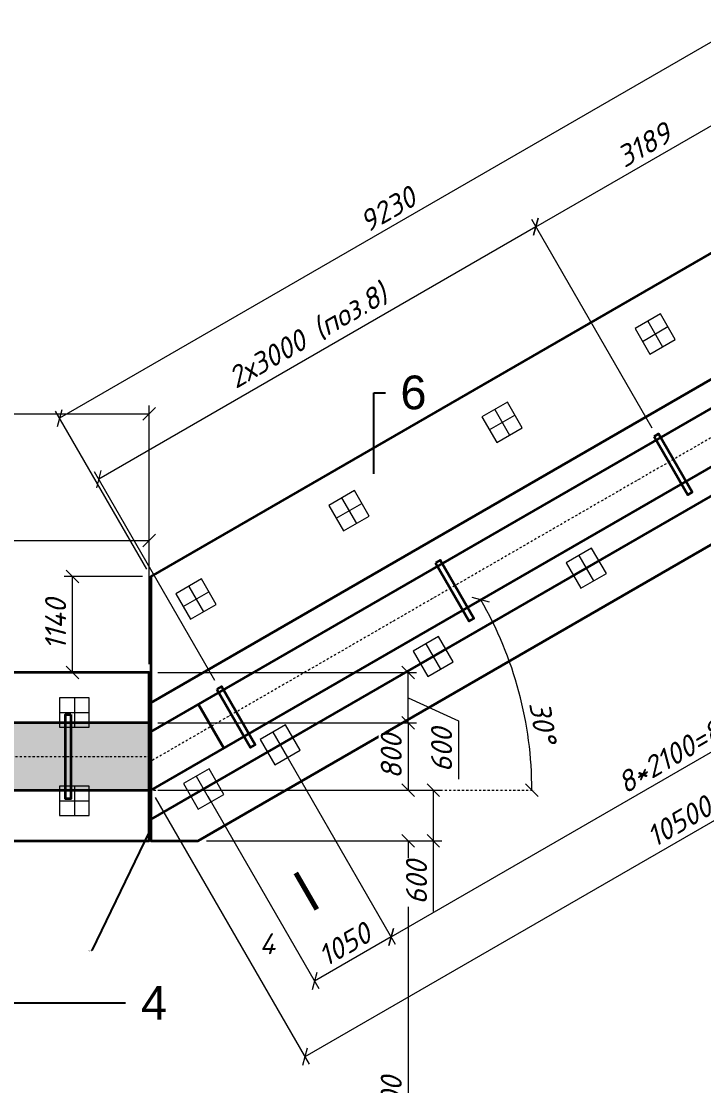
# Model space of a CAD drawing. Header units: millimetres. Extents: x 1725 to 53986, y 1481 to 48803.
# Drawn here: x 40421 to 48531, y 35484 to 48132 of the extents above; entities that cross this region are included whole.
import ezdxf
from ezdxf import colors
from ezdxf.entities.mleader import LeaderData, LeaderLine
from ezdxf.math import Vec2, Vec3

# ---------------------------------------------------------------- set-up
doc = ezdxf.new("R2010")
doc.units = ezdxf.units.MM
doc.linetypes.add('DASHDOT', pattern=[25.4, 12.7, -6.35, 0, -6.35])
doc.linetypes.add('DASHED', pattern=[19.05, 12.7, -6.35])
doc.layers.get('Defpoints').update_dxf_attribs({"color": 6})
for name, color, linetype, lineweight in [('$Выноски', 5, 'Continuous', 13), ('$Оси', 1, 'DASHDOT', 13), ('$Пунктир', 3, 'DASHED', 13), ('$Размеры', 5, 'Continuous', 13), ('$Слои конструкции', 7, 'Continuous', 35), ('$Тонкие', 8, 'Continuous', 13)]:
    doc.layers.add(name, color=color, linetype=linetype, lineweight=lineweight)
doc.styles.add('@ТРАНСПРОЕКТ', font='isocpeur.ttf', dxfattribs={"oblique": 15})
doc.styles.get("Standard").update_dxf_attribs({"font": 'arial.ttf'})
doc.dimstyles.new('@TN  1-100', dxfattribs={"dimscale": 100, "dimtxt": 2.5, "dimasz": 1.5, "dimexe": 0.7, "dimexo": 1, "dimgap": 0.5, "dimtad": 1, "dimdec": 0, "dimzin": 0, "dimdsep": 46, "dimtxsty": '@ТРАНСПРОЕКТ', "dimblk": 'OBLIQUE', "dimcen": 0, "dimclrd": 256, "dimclre": 256, "dimclrt": 256, "dimaunit": 1, "dimadec": 3, "dimazin": 0, "dimtfac": 1, "dimtdec": 0, "dimtofl": 0, "dimtmove": 0, "dimatfit": 3, "dimfxl": 1, "dimtolj": 1, "dimtzin": 0, "dimlwd": 13, "dimlwe": 13, "dimarcsym": 0})
doc.dimstyles.new('@TN  1-100$0', dxfattribs={"dimscale": 100, "dimtxt": 2.5, "dimasz": 1.5, "dimexe": 1, "dimexo": 1, "dimgap": 0.75, "dimtad": 1, "dimdec": 0, "dimzin": 0, "dimdsep": 46, "dimtxsty": '@ТРАНСПРОЕКТ', "dimblk": 'OBLIQUE', "dimcen": 0, "dimclrd": 5, "dimclre": 5, "dimclrt": 5, "dimaunit": 1, "dimadec": 3, "dimazin": 0, "dimtfac": 1, "dimtdec": 0, "dimtofl": 0, "dimtmove": 0, "dimatfit": 3, "dimfxl": 1, "dimtfill": 1, "dimtolj": 1, "dimtzin": 0, "dimlwd": 13, "dimlwe": 13, "dimarcsym": 0})

# ---------------------------------------------------------------- blocks, each defined once
blk = doc.blocks.new('A$C11282C60')
at = {"layer": '$Оси', "ltscale": 0.5}
for points in [[(0.175, 0.35), (0.175, 0)], [(0, 0.175), (0.35, 0.175)]]:
    blk.add_lwpolyline(points, dxfattribs=at)
at = {"layer": '$Пунктир', "ltscale": 0.5}
blk.add_lwpolyline([(0, 0), (0.35, 0), (0.35, 0.35), (0, 0.35)], close=True, dxfattribs=at)
blk = doc.blocks.new('A$C0AF07C0A')
at = {"layer": '$Оси', "ltscale": 2}
blk.add_lwpolyline([(8943, 6110), (0, 946)], dxfattribs=at)
at = {"layer": '$Слои конструкции'}
for points in [[(9493, 5157), (7993, 7755), (0, 3140), (0, 0), (561, 0), (9493, 5157)], [(0, 1639), (8643, 6629)], [(8793, 6370), (9093, 5850), (0, 600), (0, 1293), (8793, 6370)], [(0, 254), (9243, 5590)], [(866, 1100), (566, 1620)]]:
    blk.add_lwpolyline(points, dxfattribs=at)
at = {"color": 4, "xscale": 999.9999999999995, "yscale": 999.9999999999995, "zscale": 999.9999999999995, "rotation": 29.99999999983618}
for p in [(7746, 6833), (5928, 5783), (8746, 5101), (4109, 4733), (6928, 4051), (2290, 3683), (5109, 3001), (472, 2633), (3290, 1951), (1472, 901), (562, 376)]:
    blk.add_blockref('A$C11282C60', p, dxfattribs=at)
blk = doc.blocks.new('_Oblique')
at = {"color": 0, "linetype": 'ByBlock', "lineweight": -2}
blk.add_line((-0.5, -0.5), (0.5, 0.5), dxfattribs=at)
blk = doc.blocks.new('*D232')
at = {"layer": '$Размеры', "color": 5, "linetype": 'Continuous', "lineweight": 13, "transparency": 16777216}
for p, q in [((28827, 41094), (28827, 42062)), ((41942, 40494), (41942, 42062)), ((28827, 41962), (41942, 41962))]:
    blk.add_line(p, q, dxfattribs=at)
at = {"layer": 'Defpoints', "color": 0, "transparency": 16777216}
for p in [(41942, 41962), (28827, 40994), (41942, 40394)]:
    blk.add_point(p, dxfattribs=at)
at = {"layer": '$Размеры', "color": 5, "lineweight": 13, "transparency": 16777216, "xscale": 150, "yscale": 150, "zscale": 150, "rotation": 180}
blk.add_blockref('_Oblique', (28827, 41962), dxfattribs=at)
at = {"layer": '$Размеры', "color": 5, "lineweight": 13, "transparency": 16777216, "xscale": 150, "yscale": 150, "zscale": 150}
blk.add_blockref('_Oblique', (41942, 41962), dxfattribs=at)
at = {"layer": '$Размеры', "color": 5, "transparency": 16777216, "insert": (35385, 42162), "char_height": 250, "attachment_point": 5, "style": '@ТРАНСПРОЕКТ', "bg_fill": 3, "box_fill_scale": 1.1, "bg_fill_color": 9, "bg_fill_true_color": 13158600, "bg_fill_transparency": 0}
blk.add_mtext('\\A1;13115', dxfattribs=at)
blk = doc.blocks.new('*D161')
at = {"layer": '$Размеры', "color": 5, "linetype": 'Continuous', "lineweight": 13, "transparency": 16777216}
for p, q in [((42042, 39794), (45118, 39794)), ((45018, 39794), (45018, 38994)), ((42042, 38994), (45118, 38994))]:
    blk.add_line(p, q, dxfattribs=at)
at = {"layer": 'Defpoints', "color": 0, "transparency": 16777216}
for p in [(41942, 39794), (41942, 38994), (45018, 38994)]:
    blk.add_point(p, dxfattribs=at)
at = {"layer": '$Размеры', "color": 5, "lineweight": 13, "transparency": 16777216, "xscale": 150, "yscale": 150, "zscale": 150}
for p, rotation in [((45018, 39794), 90), ((45018, 38994), 270)]:
    blk.add_blockref('_Oblique', p, dxfattribs=dict(at, rotation=rotation))
at = {"layer": '$Размеры', "color": 5, "transparency": 16777216, "insert": (44818, 39394), "char_height": 250, "attachment_point": 5, "rotation": 90, "style": '@ТРАНСПРОЕКТ', "bg_fill": 3, "box_fill_scale": 1.1, "bg_fill_color": 9, "bg_fill_true_color": 13158600, "bg_fill_transparency": 0}
blk.add_mtext('\\A1;800', dxfattribs=at)
blk = doc.blocks.new('_None')
blk = doc.blocks.new('*D163')
at = {"layer": '$Размеры', "color": 5, "linetype": 'Continuous', "lineweight": 13, "transparency": 16777216}
for p, q in [((42623, 38394), (45118, 38394)), ((45018, 38394), (45018, 32094)), ((42323, 32094), (45118, 32094))]:
    blk.add_line(p, q, dxfattribs=at)
at = {"layer": 'Defpoints', "color": 0, "transparency": 16777216}
for p in [(42523, 38394), (42223, 32094), (45018, 32094)]:
    blk.add_point(p, dxfattribs=at)
at = {"layer": '$Размеры', "color": 5, "lineweight": 13, "transparency": 16777216, "xscale": 150, "yscale": 150, "zscale": 150}
for p, rotation in [((45018, 38394), 90), ((45018, 32094), 270)]:
    blk.add_blockref('_Oblique', p, dxfattribs=dict(at, rotation=rotation))
at = {"layer": '$Размеры', "color": 5, "transparency": 16777216, "insert": (44818, 35244), "char_height": 250, "attachment_point": 5, "rotation": 90, "style": '@ТРАНСПРОЕКТ', "bg_fill": 3, "box_fill_scale": 1.1, "bg_fill_color": 9, "bg_fill_true_color": 13158600, "bg_fill_transparency": 0}
blk.add_mtext('\\A1;6300', dxfattribs=at)
blk = doc.blocks.new('*D164')
at = {"layer": '$Размеры', "color": 5, "linetype": 'Continuous', "lineweight": 13, "transparency": 16777216}
for p, q in [((42042, 38994), (45418, 38994)), ((45318, 38994), (45318, 38394)), ((42623, 38394), (45418, 38394)), ((45318, 38394), (45318, 37552))]:
    blk.add_line(p, q, dxfattribs=at)
at = {"layer": 'Defpoints', "color": 0, "transparency": 16777216}
for p in [(41942, 38994), (42523, 38394), (45318, 38394)]:
    blk.add_point(p, dxfattribs=at)
at = {"layer": '$Размеры', "color": 5, "lineweight": 13, "transparency": 16777216, "xscale": 150, "yscale": 150, "zscale": 150}
for p, rotation in [((45318, 38994), 90), ((45318, 38394), 270)]:
    blk.add_blockref('_Oblique', p, dxfattribs=dict(at, rotation=rotation))
at = {"layer": '$Размеры', "color": 5, "transparency": 16777216, "insert": (45118, 37898), "char_height": 250, "attachment_point": 5, "rotation": 90, "style": '@ТРАНСПРОЕКТ', "bg_fill": 3, "box_fill_scale": 1.1, "bg_fill_color": 9, "bg_fill_true_color": 13158600, "bg_fill_transparency": 0}
blk.add_mtext('\\A1;600', dxfattribs=at)
blk = doc.blocks.new('*D165')
at = {"layer": '$Размеры', "color": 5, "linetype": 'Continuous', "lineweight": 13, "transparency": 16777216}
for p, q in [((42042, 40394), (45118, 40394)), ((45018, 39794), (45018, 40394)), ((45018, 40094), (45616, 39818)), ((42042, 39794), (45118, 39794)), ((45616, 39818), (45616, 39126))]:
    blk.add_line(p, q, dxfattribs=at)
at = {"layer": 'Defpoints', "color": 0, "transparency": 16777216}
for p in [(41942, 40394), (45018, 40394), (41942, 39794)]:
    blk.add_point(p, dxfattribs=at)
at = {"layer": '$Размеры', "color": 5, "lineweight": 13, "transparency": 16777216, "xscale": 150, "yscale": 150, "zscale": 150}
for p, rotation in [((45018, 40394), 90), ((45018, 39794), 270)]:
    blk.add_blockref('_Oblique', p, dxfattribs=dict(at, rotation=rotation))
at = {"layer": '$Размеры', "color": 5, "transparency": 16777216, "insert": (45416, 39472), "char_height": 250, "attachment_point": 5, "rotation": 90, "style": '@ТРАНСПРОЕКТ', "bg_fill": 3, "box_fill_scale": 1.1, "bg_fill_color": 9, "bg_fill_true_color": 13158600, "bg_fill_transparency": 0}
blk.add_mtext('\\A1;600', dxfattribs=at)
blk = doc.blocks.new('*D166')
at = {"layer": '$Размеры', "color": 5, "linetype": 'Continuous', "lineweight": 13, "transparency": 16777216}
blk.add_arc((41962, 38994), 4527, 360, 30, dxfattribs=at)
at = {"layer": 'Defpoints', "color": 0, "transparency": 16777216}
for p in [(51055, 44244), (46216, 40542), (41942, 38994), (41962, 38994), (50285, 38994)]:
    blk.add_point(p, dxfattribs=at)
at = {"layer": '$Размеры', "color": 5, "lineweight": 13, "transparency": 16777216, "xscale": 150, "yscale": 150, "zscale": 150}
for p, rotation in [((45883, 41258), 119.999999999999), ((46489, 38994), 269.9999999999999)]:
    blk.add_blockref('_Oblique', p, dxfattribs=dict(at, rotation=rotation))
at = {"layer": '$Размеры', "color": 5, "transparency": 16777216, "insert": (46619, 39807), "char_height": 250, "attachment_point": 5, "rotation": 279.9006, "style": '@ТРАНСПРОЕКТ', "bg_fill": 3, "box_fill_scale": 1.1, "bg_fill_color": 9, "bg_fill_true_color": 13158600, "bg_fill_transparency": 0}
blk.add_mtext('\\A1;30°', dxfattribs=at)
blk = doc.blocks.new('*D172')
at = {"layer": '$Слои конструкции', "color": 5, "linetype": 'Continuous', "lineweight": 13, "transparency": 16777216}
for p, q in [((51105, 44157), (52934, 40989)), ((52884, 41076), (43791, 35826)), ((42012, 38907), (43841, 35739))]:
    blk.add_line(p, q, dxfattribs=at)
at = {"layer": 'Defpoints', "color": 0, "transparency": 16777216}
for p in [(51055, 44244), (41962, 38994), (43791, 35826)]:
    blk.add_point(p, dxfattribs=at)
at = {"layer": '$Слои конструкции', "color": 5, "lineweight": 13, "transparency": 16777216, "xscale": 150, "yscale": 150, "zscale": 150}
for p, rotation in [((52884, 41076), 29.99999999999917), ((43791, 35826), 209.9999999999991)]:
    blk.add_blockref('_Oblique', p, dxfattribs=dict(at, rotation=rotation))
at = {"layer": '$Слои конструкции', "color": 5, "transparency": 16777216, "insert": (48238, 38624), "char_height": 250, "attachment_point": 5, "rotation": 30, "style": '@ТРАНСПРОЕКТ', "bg_fill": 3, "box_fill_scale": 1.1, "bg_fill_color": 9, "bg_fill_true_color": 13158600, "bg_fill_transparency": 0}
blk.add_mtext('\\A1;10500', dxfattribs=at)
blk = doc.blocks.new('*D176')
at = {"layer": '$Слои конструкции', "color": 5, "linetype": 'Continuous', "lineweight": 13, "transparency": 16777216}
for p, q in [((41862, 41534), (40929, 41534)), ((41029, 40394), (41029, 41534)), ((41842, 40394), (40929, 40394))]:
    blk.add_line(p, q, dxfattribs=at)
at = {"layer": 'Defpoints', "color": 0, "transparency": 16777216}
for p in [(41029, 41534), (41962, 41534), (41942, 40394)]:
    blk.add_point(p, dxfattribs=at)
at = {"layer": '$Слои конструкции', "color": 5, "lineweight": 13, "transparency": 16777216, "xscale": 150, "yscale": 150, "zscale": 150}
for p, rotation in [((41029, 41534), 90), ((41029, 40394), 270)]:
    blk.add_blockref('_Oblique', p, dxfattribs=dict(at, rotation=rotation))
at = {"layer": '$Слои конструкции', "color": 5, "transparency": 16777216, "insert": (40829, 40964), "char_height": 250, "attachment_point": 5, "rotation": 90, "style": '@ТРАНСПРОЕКТ', "bg_fill": 3, "box_fill_scale": 1.1, "bg_fill_color": 9, "bg_fill_true_color": 13158600, "bg_fill_transparency": 0}
blk.add_mtext('\\A1;1140', dxfattribs=at)
blk = doc.blocks.new('*D177')
at = {"layer": '$Слои конструкции', "color": 5, "linetype": 'Continuous', "lineweight": 13, "transparency": 16777216}
for p, q in [((50822, 43648), (52140, 41365)), ((44816, 37251), (52090, 41451)), ((43548, 39448), (44866, 37165))]:
    blk.add_line(p, q, dxfattribs=at)
at = {"layer": 'Defpoints', "color": 0, "transparency": 16777216}
for p in [(50772, 43734), (52090, 41451), (43498, 39534)]:
    blk.add_point(p, dxfattribs=at)
at = {"layer": '$Слои конструкции', "color": 5, "lineweight": 13, "transparency": 16777216, "xscale": 150, "yscale": 150, "zscale": 150}
for p, rotation in [((52090, 41451), 30.00000000009956), ((44816, 37251), 210.0000000000996)]:
    blk.add_blockref('_Oblique', p, dxfattribs=dict(at, rotation=rotation))
at = {"layer": '$Слои конструкции', "color": 5, "transparency": 16777216, "insert": (48353, 39525), "char_height": 250, "attachment_point": 5, "rotation": 30, "style": '@ТРАНСПРОЕКТ', "bg_fill": 3, "box_fill_scale": 1.1, "bg_fill_color": 9, "bg_fill_true_color": 13158600, "bg_fill_transparency": 0}
blk.add_mtext('\\A1;8*2100=8400', dxfattribs=at)
blk = doc.blocks.new('*D209')
at = {"layer": '$Слои конструкции', "color": 5, "linetype": 'Continuous', "lineweight": 13, "transparency": 16777216}
for p, q in [((16012, 40494), (16012, 43566)), ((41942, 40494), (41942, 43566)), ((16012, 43466), (41942, 43466))]:
    blk.add_line(p, q, dxfattribs=at)
at = {"layer": 'Defpoints', "color": 0, "transparency": 16777216}
for p in [(41942, 43466), (16012, 40394), (41942, 40394)]:
    blk.add_point(p, dxfattribs=at)
at = {"layer": '$Слои конструкции', "color": 5, "lineweight": 13, "transparency": 16777216, "xscale": 150, "yscale": 150, "zscale": 150, "rotation": 180}
blk.add_blockref('_Oblique', (16012, 43466), dxfattribs=at)
at = {"layer": '$Слои конструкции', "color": 5, "lineweight": 13, "transparency": 16777216, "xscale": 150, "yscale": 150, "zscale": 150}
blk.add_blockref('_Oblique', (41942, 43466), dxfattribs=at)
at = {"layer": '$Слои конструкции', "color": 5, "transparency": 16777216, "insert": (28977, 43666), "char_height": 250, "attachment_point": 5, "style": '@ТРАНСПРОЕКТ', "bg_fill": 3, "box_fill_scale": 1.1, "bg_fill_color": 9, "bg_fill_true_color": 13158600, "bg_fill_transparency": 0}
blk.add_mtext('\\A1;25930', dxfattribs=at)
blk = doc.blocks.new('*D213')
at = {"layer": '$Размеры', "color": 5, "linetype": 'Continuous', "lineweight": 13, "transparency": 16777216}
for p, q in [((43548, 39448), (44866, 37165)), ((42638, 38923), (43956, 36640)), ((44816, 37251), (43906, 36726))]:
    blk.add_line(p, q, dxfattribs=at)
at = {"layer": 'Defpoints', "color": 0, "transparency": 16777216}
for p in [(43498, 39534), (42588, 39009), (43906, 36726)]:
    blk.add_point(p, dxfattribs=at)
at = {"layer": '$Размеры', "color": 5, "lineweight": 13, "transparency": 16777216, "xscale": 150, "yscale": 150, "zscale": 150}
for p, rotation in [((44816, 37251), 29.99999999982907), ((43906, 36726), 209.999999999829)]:
    blk.add_blockref('_Oblique', p, dxfattribs=dict(at, rotation=rotation))
at = {"layer": '$Размеры', "color": 5, "transparency": 16777216, "insert": (44261, 37162), "char_height": 250, "attachment_point": 5, "rotation": 30, "style": '@ТРАНСПРОЕКТ', "bg_fill": 3, "box_fill_scale": 1.1, "bg_fill_color": 9, "bg_fill_true_color": 13158600, "bg_fill_transparency": 0}
blk.add_mtext('\\A1;1050', dxfattribs=at)
blk = doc.blocks.new('*D216')
at = {"layer": '$Слои конструкции', "color": 5, "linetype": 'Continuous', "lineweight": 13, "transparency": 16777216}
for p, q in [((49905, 46236), (48820, 48116)), ((48870, 48029), (40877, 43414)), ((41912, 41621), (40827, 43501))]:
    blk.add_line(p, q, dxfattribs=at)
at = {"layer": 'Defpoints', "color": 0, "transparency": 16777216}
for p in [(49955, 46149), (40877, 43414), (41962, 41534)]:
    blk.add_point(p, dxfattribs=at)
at = {"layer": '$Слои конструкции', "color": 5, "lineweight": 13, "transparency": 16777216, "xscale": 150, "yscale": 150, "zscale": 150}
for p, rotation in [((48870, 48029), 29.99999999999438), ((40877, 43414), 209.9999999999944)]:
    blk.add_blockref('_Oblique', p, dxfattribs=dict(at, rotation=rotation))
at = {"layer": '$Слои конструкции', "color": 5, "transparency": 16777216, "insert": (44773, 45895), "char_height": 250, "attachment_point": 5, "rotation": 30, "style": '@ТРАНСПРОЕКТ', "bg_fill": 3, "box_fill_scale": 1.1, "bg_fill_color": 9, "bg_fill_true_color": 13158600, "bg_fill_transparency": 0}
blk.add_mtext('\\A1;9230', dxfattribs=at)
blk = doc.blocks.new('*D217')
at = {"layer": '$Размеры', "color": 5, "linetype": 'Continuous', "lineweight": 13, "transparency": 16777216}
for p, q in [((46537, 45691), (41341, 42691)), ((47918, 43299), (46487, 45777)), ((42722, 40299), (41291, 42777))]:
    blk.add_line(p, q, dxfattribs=at)
at = {"layer": 'Defpoints', "color": 0, "transparency": 16777216}
for p in [(47968, 43212), (41341, 42691), (42772, 40212)]:
    blk.add_point(p, dxfattribs=at)
at = {"layer": '$Размеры', "color": 5, "lineweight": 13, "transparency": 16777216, "xscale": 150, "yscale": 150, "zscale": 150}
for p, rotation in [((46537, 45691), 30.00011644597116), ((41341, 42691), 210.0001164459711)]:
    blk.add_blockref('_Oblique', p, dxfattribs=dict(at, rotation=rotation))
at = {"layer": '$Размеры', "color": 5, "transparency": 16777216, "insert": (43827, 44385), "char_height": 250, "attachment_point": 5, "rotation": 30.0001, "style": '@ТРАНСПРОЕКТ', "bg_fill": 3, "box_fill_scale": 1.1, "bg_fill_color": 9, "bg_fill_true_color": 13158600, "bg_fill_transparency": 0}
blk.add_mtext('\\A1;2х3000 (поз.8)', dxfattribs=at)
blk = doc.blocks.new('*D218')
at = {"layer": '$Размеры', "color": 5, "linetype": 'Continuous', "lineweight": 13, "transparency": 16777216}
for p, q in [((50680, 44893), (49249, 47372)), ((46537, 45691), (49299, 47285)), ((47918, 43299), (46487, 45777))]:
    blk.add_line(p, q, dxfattribs=at)
at = {"layer": 'Defpoints', "color": 0, "transparency": 16777216}
for p in [(49299, 47285), (50730, 44807), (47968, 43212)]:
    blk.add_point(p, dxfattribs=at)
at = {"layer": '$Размеры', "color": 5, "lineweight": 13, "transparency": 16777216, "xscale": 150, "yscale": 150, "zscale": 150}
for p, rotation in [((49299, 47285), 30.00000000000012), ((46537, 45691), 210.0000000000001)]:
    blk.add_blockref('_Oblique', p, dxfattribs=dict(at, rotation=rotation))
at = {"layer": '$Размеры', "color": 5, "transparency": 16777216, "insert": (47818, 46661), "char_height": 250, "attachment_point": 5, "rotation": 30, "style": '@ТРАНСПРОЕКТ', "bg_fill": 3, "box_fill_scale": 1.1, "bg_fill_color": 9, "bg_fill_true_color": 13158600, "bg_fill_transparency": 0}
blk.add_mtext('\\A1;3189', dxfattribs=at)

msp = doc.modelspace()

# ---------------------------------------------------------------- hatches: boundary and pattern name
at = {"layer": '$Тонкие'}
h = msp.add_hatch(dxfattribs=at)
h.set_pattern_fill('ANSI35', color=256, scale=1000)
h.set_pattern_definition([(45, (22659.76, 29062.6), (-176.7767, 176.7767), []), (45, (22836.54, 29062.6), (-176.7767, 176.7767), [312.5, -62.5, 0, -62.5])])
h.paths.add_polyline_path([(16012, 38993.9), (41942, 38993.9), (41942, 39793.9), (16012, 39793.9)])

# ---------------------------------------------------------------- linework, layer by layer
at = {"layer": '$Оси', "ltscale": 2}
msp.add_lwpolyline([(13070.2, 39393.9), (41942, 39393.9)], dxfattribs=at)
at = {"layer": '$Слои конструкции'}
for points in [[(16012, 38393.9), (41942, 38393.9), (41942, 40393.9), (16012, 40393.9)], [(41008.5, 39893.9), (41008.5, 38893.9), (40945.5, 38893.9), (40945.5, 39893.9)], [(16012, 38993.9), (41942, 38993.9), (41942, 39793.9), (16012, 39793.9)]]:
    msp.add_lwpolyline(points, close=True, dxfattribs=at)

# ---------------------------------------------------------------- block references
at = {"layer": '$Оси', "ltscale": 2}
msp.add_blockref('A$C0AF07C0A', (41962, 38393.9), dxfattribs=at)
at = {"color": 4, "xscale": 1000, "yscale": 1000, "zscale": 1000}
for p in [(40877, 39743.9), (40877, 38693.9)]:
    msp.add_blockref('A$C11282C60', p, dxfattribs=at)

# ---------------------------------------------------------------- leaders
at = {"layer": '$Выноски'}
ml = msp.add_multileader_mtext('Standard', dxfattribs=at)
ml.set_content('4', color=256)
ml.set_leader_properties(linetype='ByLayer')
ml.set_arrow_properties(name='NONE')
ml.build(insert=Vec2(0, 0))
ml.multileader.update_dxf_attribs({"dogleg_length": 0.293, "arrow_head_size": 200, "scale": 100})
ctx = ml.context
ctx.base_point, ctx.scale, ctx.char_height, ctx.arrow_head_size, ctx.landing_gap_size, ctx.plane_origin = Vec3(41660.6, 36467.5), 100, 400, 200, 200, Vec3(40977, 35776.1)
ctx.text_align_type = 1
notes = []
notes.append((ctx, [(0, (1, 1, 0), (40003, 36467.5), (1, 0), 1657.6, [(0, [(39477, 35776.1)], 0, [])])]))
ctx.mtext.insert, ctx.mtext.rotation, ctx.mtext.alignment, ctx.mtext.flow_direction = Vec3(41998.9, 36667.5), 6.2831853, 2, 5
for ctx, leaders in notes:
    for number, flags, end, landing, length, lines in leaders:
        leader = LeaderData()
        leader.index, (leader.has_last_leader_line, leader.has_dogleg_vector, leader.attachment_direction) = number, flags
        leader.last_leader_point, leader.dogleg_vector, leader.dogleg_length = Vec3(end), Vec3(landing), length
        for number, points, colour, breaks in lines:
            line = LeaderLine()
            line.index, line.vertices, line.color, line.breaks = number, Vec3.list(points), colors.encode_raw_color(colour), breaks
            leader.lines.append(line)
        ctx.leaders.append(leader)

# ---------------------------------------------------------------- next in the draw order: dimensions: what is measured, and where the dimension line sits
at = {"layer": '$Размеры', "color": 1}
dim = msp.add_linear_dim(base=(41942, 41962), p1=(28827, 40993.9), p2=(41942, 40393.9), dimstyle='@TN  1-100$0', dxfattribs=at)
dim.commit()
dim.dimension.update_dxf_attribs({"geometry": '*D232', "text_midpoint": (35384.5, 42162)})
for base, p1, p2, picture, middle in [((45017.6, 38993.9), (41942, 39793.9), (41942, 38993.9), '*D161', (44817.6, 39393.9)), ((45017.6, 32093.9), (42522.8, 38393.9), (42222.8, 32093.9), '*D163', (44817.6, 35243.9))]:
    dim = msp.add_linear_dim(base=base, p1=p1, p2=p2, angle=90, dimstyle='@TN  1-100$0', dxfattribs=at)
    dim.commit()
    dim.dimension.update_dxf_attribs({"geometry": picture, "text_midpoint": middle})

# ---------------------------------------------------------------- next in the draw order: dimensions: what is measured, and where the dimension line sits
dim = msp.add_linear_dim(base=(45317.6, 38393.9), p1=(41942, 38993.9), p2=(42522.8, 38393.9), angle=90, dimstyle='@TN  1-100$0', dxfattribs=at)
dim.commit()
dim.dimension.update_dxf_attribs({"geometry": '*D164', "text_midpoint": (45117.6, 37898)})

# ---------------------------------------------------------------- next in the draw order: linework, layer by layer
at = {"layer": '$Оси', "ltscale": 2}
msp.add_lwpolyline([(41942, 38993.9), (46524.1, 38993.9)], dxfattribs=at)

# ---------------------------------------------------------------- next in the draw order: dimensions: what is measured, and where the dimension line sits
at = {"layer": '$Размеры', "color": 1}
dim = msp.add_linear_dim(base=(45017.6, 40393.9), p1=(41942, 39793.9), p2=(41942, 40393.9), angle=90, dimstyle='@TN  1-100$0', override={"dimtmove": 1}, dxfattribs=at)
dim.commit()
dim.dimension.update_dxf_attribs({"geometry": '*D165', "text_midpoint": (45616.3, 39743.5), "dimtype": 160})

# ---------------------------------------------------------------- next in the draw order: dimensions: what is measured, and where the dimension line sits
dim = msp.add_angular_dim_2l(base=(46216.4, 40542.4), line1=((41942, 38993.9), (50285, 38993.9)), line2=((51055.3, 44243.9), (41962, 38993.9)), dimstyle='@TN  1-100', override={"dimexe": 1, "dimgap": 0.75, "dimclrd": 5, "dimclre": 5, "dimclrt": 5, "dimadec": 0, "dimtfill": 1}, dxfattribs=at)
dim.commit()
dim.dimension.update_dxf_attribs({"geometry": '*D166', "text_midpoint": (46422, 39772.4), "dimtype": 162})

# ---------------------------------------------------------------- next in the draw order: dimensions: what is measured, and where the dimension line sits
at = {"layer": '$Слои конструкции'}
dim = msp.add_aligned_dim(p1=(51055.3, 44243.9), p2=(41962, 38993.9), distance=3657.9, dimstyle='@TN  1-100$0', dxfattribs=at)
dim.commit()
dim.dimension.update_dxf_attribs({"geometry": '*D172', "text_midpoint": (48237.6, 38624.3)})

# ---------------------------------------------------------------- next in the draw order: linework, layer by layer
msp.add_lwpolyline([(42744.9, 40196.5), (43144.9, 39503.7), (43199.5, 39535.2), (42799.5, 40228)], close=True, dxfattribs=at)

# ---------------------------------------------------------------- next in the draw order: dimensions: what is measured, and where the dimension line sits
dim = msp.add_aligned_dim(p1=(43497.7, 39534.1), p2=(50772.3, 43734.1), distance=-2635.8, text='8*2100=<>', dimstyle='@TN  1-100$0', dxfattribs=at)
dim.commit()
dim.dimension.update_dxf_attribs({"geometry": '*D177', "text_midpoint": (48352.9, 39524.7)})
dim = msp.add_linear_dim(base=(41029.5, 41534.3), p1=(41942, 40393.9), p2=(41962, 41534.3), angle=90, dimstyle='@TN  1-100$0', dxfattribs=at)
dim.commit()
dim.dimension.update_dxf_attribs({"geometry": '*D176', "text_midpoint": (40829.5, 40964.1)})

# ---------------------------------------------------------------- next in the draw order: leaders
at = {"layer": '$Выноски'}
ml = msp.add_multileader_mtext('Standard', dxfattribs=at)
ml.set_content('Технологический\\Pшов', color=256)
ml.set_leader_properties(linetype='ByLayer')
ml.set_arrow_properties(name='NONE')
ml.build(insert=Vec2(0, 0))
ml.multileader.update_dxf_attribs({"dogleg_length": 0.293, "arrow_head_size": 2})
ctx = ml.context
ctx.base_point, ctx.arrow_head_size, ctx.plane_origin = Vec3(41208.1, 37089.6), 2, Vec3(41622.7, 36300.6)
ctx.text_align_type = 1
notes = []
notes.append((ctx, [(1, (1, 1, 0), (41259.6, 37089.6), (-1, 0), 3.47, [(0, [(41942, 38500.6)], 0, [])])]))
ctx.mtext.insert, ctx.mtext.alignment, ctx.mtext.flow_direction = Vec3(41232.1, 37091.6), 2, 5
ctx.mtext.has_bg_fill, ctx.mtext.bg_color, ctx.mtext.bg_scale_factor, ctx.mtext.bg_transparency, ctx.mtext.use_window_bg_color = 1, -1027028792, 1.5, 0, 1
for ctx, leaders in notes:
    for number, flags, end, landing, length, lines in leaders:
        leader = LeaderData()
        leader.index, (leader.has_last_leader_line, leader.has_dogleg_vector, leader.attachment_direction) = number, flags
        leader.last_leader_point, leader.dogleg_vector, leader.dogleg_length = Vec3(end), Vec3(landing), length
        for number, points, colour, breaks in lines:
            line = LeaderLine()
            line.index, line.vertices, line.color, line.breaks = number, Vec3.list(points), colors.encode_raw_color(colour), breaks
            leader.lines.append(line)
        ctx.leaders.append(leader)

# ---------------------------------------------------------------- next in the draw order: linework, layer by layer
msp.add_lwpolyline([(43683.6, 38012, 60, 60, 0), (43933.6, 37579, 60, 60, 0), (43833.6, 37752.2, 0, 80, 0), (43487.2, 37552.2, 0, 0, 0), (42967.6, 37252.2, 0, 0, 0)], format="xyseb", dxfattribs=at)
at = {"layer": '$Слои конструкции'}
for points in [[(47941, 43196.5), (48341, 42503.7), (48395.6, 42535.2), (47995.6, 43228)], [(45343, 41696.5), (45743, 41003.7), (45797.5, 41035.2), (45397.5, 41728)]]:
    msp.add_lwpolyline(points, close=True, dxfattribs=at)

# ---------------------------------------------------------------- next in the draw order: texts
at = {"layer": '$Выноски', "style": '@ТРАНСПРОЕКТ', "oblique": 15}
msp.add_text('4', height=250, dxfattribs=at).set_placement((43249.8, 37045.6))

# ---------------------------------------------------------------- next in the draw order: dimensions: what is measured, and where the dimension line sits
at = {"layer": '$Слои конструкции', "color": 1}
dim = msp.add_linear_dim(base=(41942, 43466.4), p1=(16012, 40393.9), p2=(41942, 40393.9), dimstyle='@TN  1-100$0', dxfattribs=at)
dim.commit()
dim.dimension.update_dxf_attribs({"geometry": '*D209', "text_midpoint": (28977, 43666.4)})

# ---------------------------------------------------------------- next in the draw order: leaders
at = {"layer": '$Выноски'}
ml = msp.add_multileader_mtext('Standard', dxfattribs=at)
ml.set_content('6', color=256)
ml.set_leader_properties(linetype='ByLayer')
ml.set_arrow_properties(name='NONE')
ml.build(insert=Vec2(0, 0))
ml.multileader.update_dxf_attribs({"dogleg_length": 0.293, "arrow_head_size": 200, "scale": 100})
ctx = ml.context
ctx.base_point, ctx.scale, ctx.char_height, ctx.arrow_head_size, ctx.landing_gap_size, ctx.plane_origin = Vec3(44750, 43718.4), 100, 400, 200, 200, Vec3(46200.6, 43027.1)
ctx.text_align_type = 1
notes = []
notes.append((ctx, [(1, (1, 1, 0), (44612.8, 43718.4), (1, 0), 137.2, [(0, [(44612.8, 42752.5)], 0, [])])]))
ctx.mtext.insert, ctx.mtext.alignment, ctx.mtext.flow_direction = Vec3(45082.1, 43921.8), 2, 5
for ctx, leaders in notes:
    for number, flags, end, landing, length, lines in leaders:
        leader = LeaderData()
        leader.index, (leader.has_last_leader_line, leader.has_dogleg_vector, leader.attachment_direction) = number, flags
        leader.last_leader_point, leader.dogleg_vector, leader.dogleg_length = Vec3(end), Vec3(landing), length
        for number, points, colour, breaks in lines:
            line = LeaderLine()
            line.index, line.vertices, line.color, line.breaks = number, Vec3.list(points), colors.encode_raw_color(colour), breaks
            leader.lines.append(line)
        ctx.leaders.append(leader)

# ---------------------------------------------------------------- next in the draw order: dimensions: what is measured, and where the dimension line sits
at = {"layer": '$Размеры'}
dim = msp.add_aligned_dim(p1=(43497.7, 39534.1), p2=(42588.3, 39009.1), distance=2635.8, dimstyle='@TN  1-100$0', dxfattribs=at)
dim.commit()
dim.dimension.update_dxf_attribs({"geometry": '*D213', "text_midpoint": (44260.9, 37162.2)})
at = {"layer": '$Слои конструкции'}
dim = msp.add_aligned_dim(p1=(49955.3, 46149.2), p2=(41962, 41534.3), distance=-2170.9, dimstyle='@TN  1-100$0', dxfattribs=at)
dim.commit()
dim.dimension.update_dxf_attribs({"geometry": '*D216', "text_midpoint": (44773.2, 45895)})

# ---------------------------------------------------------------- next in the draw order: dimensions: what is measured, and where the dimension line sits
at = {"layer": '$Размеры'}
dim = msp.add_aligned_dim(p1=(47968.3, 43212.3), p2=(42772.2, 40212.2), distance=-2861.8, text='2х3000 (поз.8)', dimstyle='@TN  1-100$0', dxfattribs=at)
dim.commit()
dim.dimension.update_dxf_attribs({"geometry": '*D217', "text_midpoint": (43826.9, 44385.5)})

# ---------------------------------------------------------------- next in the draw order: dimensions: what is measured, and where the dimension line sits
dim = msp.add_aligned_dim(p1=(47968.3, 43212.3), p2=(50730.3, 44806.9), distance=2861.8, dimstyle='@TN  1-100$0', dxfattribs=at)
dim.commit()
dim.dimension.update_dxf_attribs({"geometry": '*D218', "text_midpoint": (47818.4, 46661.1)})

doc.saveas('drawing.dxf')
